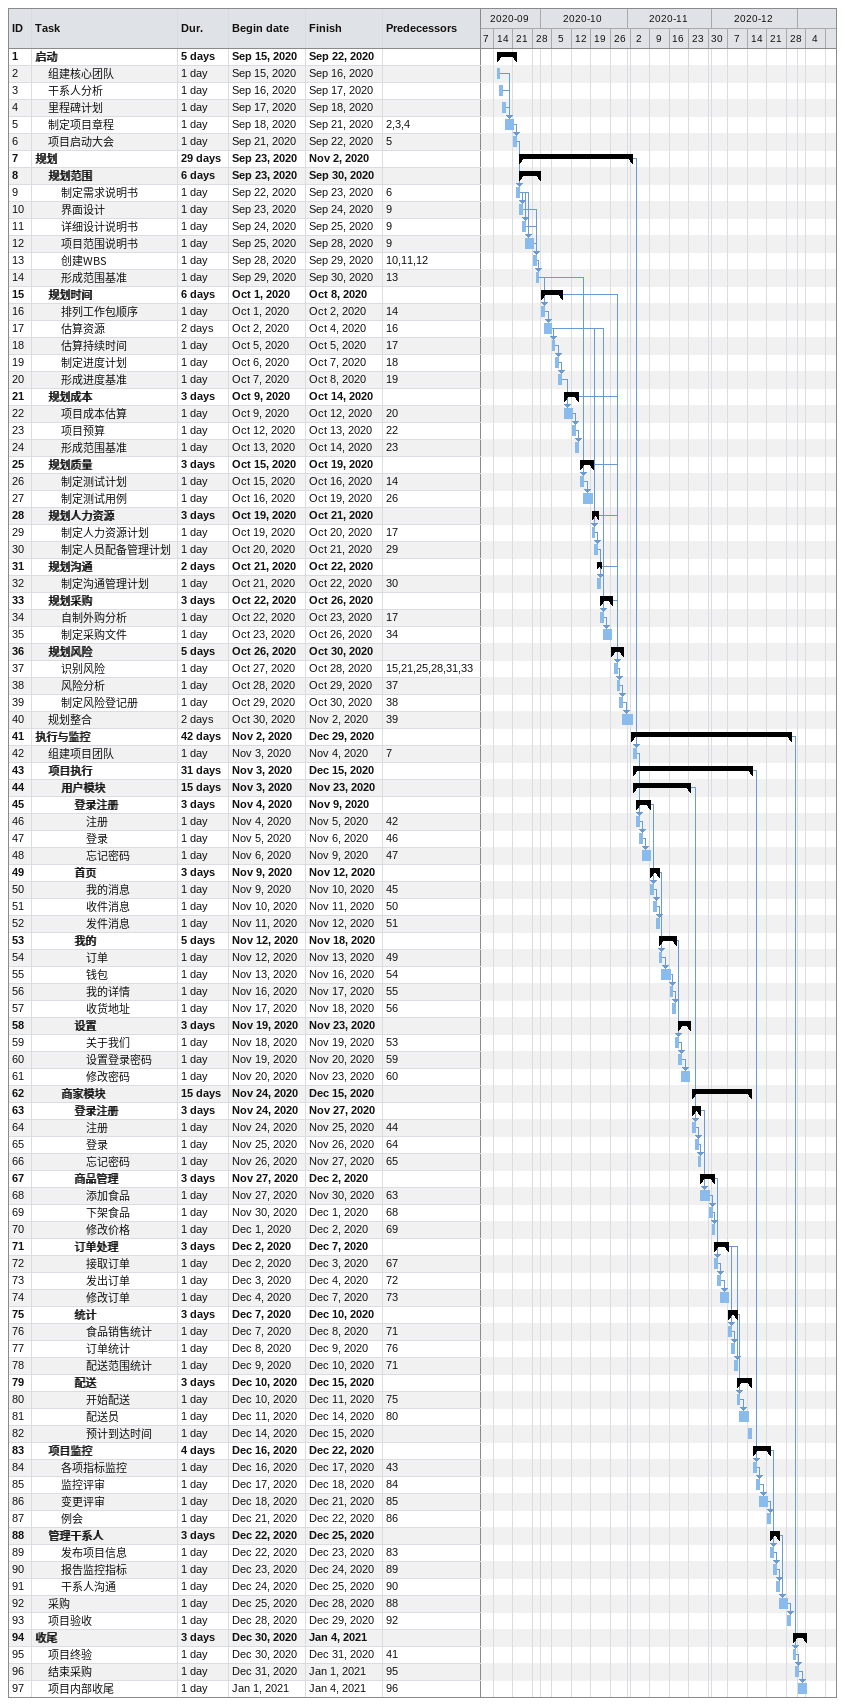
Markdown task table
| ID | Level | Task | Duration | Start | Finish | Predecessors |
|---|---|---|---|---|---|---|
| 1 | 1 | **启动** | 5d | 2020-09-15 | 2020-09-22 |  |
| 2 | 2 | 组建核心团队 | 1d | 2020-09-15 | 2020-09-16 |  |
| 3 | 2 | 干系人分析 | 1d | 2020-09-16 | 2020-09-17 |  |
| 4 | 2 | 里程碑计划 | 1d | 2020-09-17 | 2020-09-18 |  |
| 5 | 2 | 制定项目章程 | 1d | 2020-09-18 | 2020-09-21 | 2, 3, 4 |
| 6 | 2 | 项目启动大会 | 1d | 2020-09-21 | 2020-09-22 | 5 |
| 7 | 1 | **规划** | 29d | 2020-09-23 | 2020-11-02 |  |
| 8 | 2 | **规划范围** | 6d | 2020-09-23 | 2020-09-30 |  |
| 9 | 3 | 制定需求说明书 | 1d | 2020-09-22 | 2020-09-23 | 6 |
| 10 | 3 | 界面设计 | 1d | 2020-09-23 | 2020-09-24 | 9 |
| 11 | 3 | 详细设计说明书 | 1d | 2020-09-24 | 2020-09-25 | 9 |
| 12 | 3 | 项目范围说明书 | 1d | 2020-09-25 | 2020-09-28 | 9 |
| 13 | 3 | 创建WBS | 1d | 2020-09-28 | 2020-09-29 | 10, 11, 12 |
| 14 | 3 | 形成范围基准 | 1d | 2020-09-29 | 2020-09-30 | 13 |
| 15 | 2 | **规划时间** | 6d | 2020-10-01 | 2020-10-08 |  |
| 16 | 3 | 排列工作包顺序 | 1d | 2020-10-01 | 2020-10-02 | 14 |
| 17 | 3 | 估算资源 | 2d | 2020-10-02 | 2020-10-04 | 16 |
| 18 | 3 | 估算持续时间 | 1d | 2020-10-05 | 2020-10-05 | 17 |
| 19 | 3 | 制定进度计划 | 1d | 2020-10-06 | 2020-10-07 | 18 |
| 20 | 3 | 形成进度基准 | 1d | 2020-10-07 | 2020-10-08 | 19 |
| 21 | 2 | **规划成本** | 3d | 2020-10-09 | 2020-10-14 |  |
| 22 | 3 | 项目成本估算 | 1d | 2020-10-09 | 2020-10-12 | 20 |
| 23 | 3 | 项目预算 | 1d | 2020-10-12 | 2020-10-13 | 22 |
| 24 | 3 | 形成范围基准 | 1d | 2020-10-13 | 2020-10-14 | 23 |
| 25 | 2 | **规划质量** | 3d | 2020-10-15 | 2020-10-19 |  |
| 26 | 3 | 制定测试计划 | 1d | 2020-10-15 | 2020-10-16 | 14 |
| 27 | 3 | 制定测试用例 | 1d | 2020-10-16 | 2020-10-19 | 26 |
| 28 | 2 | **规划人力资源** | 3d | 2020-10-19 | 2020-10-21 |  |
| 29 | 3 | 制定人力资源计划 | 1d | 2020-10-19 | 2020-10-20 | 17 |
| 30 | 3 | 制定人员配备管理计划 | 1d | 2020-10-20 | 2020-10-21 | 29 |
| 31 | 2 | **规划沟通** | 2d | 2020-10-21 | 2020-10-22 |  |
| 32 | 3 | 制定沟通管理计划 | 1d | 2020-10-21 | 2020-10-22 | 30 |
| 33 | 2 | **规划采购** | 3d | 2020-10-22 | 2020-10-26 |  |
| 34 | 3 | 自制外购分析 | 1d | 2020-10-22 | 2020-10-23 | 17 |
| 35 | 3 | 制定采购文件 | 1d | 2020-10-23 | 2020-10-26 | 34 |
| 36 | 2 | **规划风险** | 5d | 2020-10-26 | 2020-10-30 |  |
| 37 | 3 | 识别风险 | 1d | 2020-10-27 | 2020-10-28 | 15, 21, 25, 28, 31, 33 |
| 38 | 3 | 风险分析 | 1d | 2020-10-28 | 2020-10-29 | 37 |
| 39 | 3 | 制定风险登记册 | 1d | 2020-10-29 | 2020-10-30 | 38 |
| 40 | 2 | 规划整合 | 2d | 2020-10-30 | 2020-11-02 | 39 |
| 41 | 1 | **执行与监控** | 42d | 2020-11-02 | 2020-12-29 |  |
| 42 | 2 | 组建项目团队 | 1d | 2020-11-03 | 2020-11-04 | 7 |
| 43 | 2 | **项目执行** | 31d | 2020-11-03 | 2020-12-15 |  |
| 44 | 3 | **用户模块** | 15d | 2020-11-03 | 2020-11-23 |  |
| 45 | 4 | **登录注册** | 3d | 2020-11-04 | 2020-11-09 |  |
| 46 | 5 | 注册 | 1d | 2020-11-04 | 2020-11-05 | 42 |
| 47 | 5 | 登录 | 1d | 2020-11-05 | 2020-11-06 | 46 |
| 48 | 5 | 忘记密码 | 1d | 2020-11-06 | 2020-11-09 | 47 |
| 49 | 4 | **首页** | 3d | 2020-11-09 | 2020-11-12 |  |
| 50 | 5 | 我的消息 | 1d | 2020-11-09 | 2020-11-10 | 45 |
| 51 | 5 | 收件消息 | 1d | 2020-11-10 | 2020-11-11 | 50 |
| 52 | 5 | 发件消息 | 1d | 2020-11-11 | 2020-11-12 | 51 |
| 53 | 4 | **我的** | 5d | 2020-11-12 | 2020-11-18 |  |
| 54 | 5 | 订单 | 1d | 2020-11-12 | 2020-11-13 | 49 |
| 55 | 5 | 钱包 | 1d | 2020-11-13 | 2020-11-16 | 54 |
| 56 | 5 | 我的详情 | 1d | 2020-11-16 | 2020-11-17 | 55 |
| 57 | 5 | 收货地址 | 1d | 2020-11-17 | 2020-11-18 | 56 |
| 58 | 4 | **设置** | 3d | 2020-11-19 | 2020-11-23 |  |
| 59 | 5 | 关于我们 | 1d | 2020-11-18 | 2020-11-19 | 53 |
| 60 | 5 | 设置登录密码 | 1d | 2020-11-19 | 2020-11-20 | 59 |
| 61 | 5 | 修改密码 | 1d | 2020-11-20 | 2020-11-23 | 60 |
| 62 | 3 | **商家模块** | 15d | 2020-11-24 | 2020-12-15 |  |
| 63 | 4 | **登录注册** | 3d | 2020-11-24 | 2020-11-27 |  |
| 64 | 5 | 注册 | 1d | 2020-11-24 | 2020-11-25 | 44 |
| 65 | 5 | 登录 | 1d | 2020-11-25 | 2020-11-26 | 64 |
| 66 | 5 | 忘记密码 | 1d | 2020-11-26 | 2020-11-27 | 65 |
| 67 | 4 | **商品管理** | 3d | 2020-11-27 | 2020-12-02 |  |
| 68 | 5 | 添加食品 | 1d | 2020-11-27 | 2020-11-30 | 63 |
| 69 | 5 | 下架食品 | 1d | 2020-11-30 | 2020-12-01 | 68 |
| 70 | 5 | 修改价格 | 1d | 2020-12-01 | 2020-12-02 | 69 |
| 71 | 4 | **订单处理** | 3d | 2020-12-02 | 2020-12-07 |  |
| 72 | 5 | 接取订单 | 1d | 2020-12-02 | 2020-12-03 | 67 |
| 73 | 5 | 发出订单 | 1d | 2020-12-03 | 2020-12-04 | 72 |
| 74 | 5 | 修改订单 | 1d | 2020-12-04 | 2020-12-07 | 73 |
| 75 | 4 | **统计** | 3d | 2020-12-07 | 2020-12-10 |  |
| 76 | 5 | 食品销售统计 | 1d | 2020-12-07 | 2020-12-08 | 71 |
| 77 | 5 | 订单统计 | 1d | 2020-12-08 | 2020-12-09 | 76 |
| 78 | 5 | 配送范围统计 | 1d | 2020-12-09 | 2020-12-10 | 71 |
| 79 | 4 | **配送** | 3d | 2020-12-10 | 2020-12-15 |  |
| 80 | 5 | 开始配送 | 1d | 2020-12-10 | 2020-12-11 | 75 |
| 81 | 5 | 配送员 | 1d | 2020-12-11 | 2020-12-14 | 80 |
| 82 | 5 | 预计到达时间 | 1d | 2020-12-14 | 2020-12-15 |  |
| 83 | 2 | **项目监控** | 4d | 2020-12-16 | 2020-12-22 |  |
| 84 | 3 | 各项指标监控 | 1d | 2020-12-16 | 2020-12-17 | 43 |
| 85 | 3 | 监控评审 | 1d | 2020-12-17 | 2020-12-18 | 84 |
| 86 | 3 | 变更评审 | 1d | 2020-12-18 | 2020-12-21 | 85 |
| 87 | 3 | 例会 | 1d | 2020-12-21 | 2020-12-22 | 86 |
| 88 | 2 | **管理干系人** | 3d | 2020-12-22 | 2020-12-25 |  |
| 89 | 3 | 发布项目信息 | 1d | 2020-12-22 | 2020-12-23 | 83 |
| 90 | 3 | 报告监控指标 | 1d | 2020-12-23 | 2020-12-24 | 89 |
| 91 | 3 | 干系人沟通 | 1d | 2020-12-24 | 2020-12-25 | 90 |
| 92 | 2 | 采购 | 1d | 2020-12-25 | 2020-12-28 | 88 |
| 93 | 2 | 项目验收 | 1d | 2020-12-28 | 2020-12-29 | 92 |
| 94 | 1 | **收尾** | 3d | 2020-12-30 | 2021-01-04 |  |
| 95 | 2 | 项目终验 | 1d | 2020-12-30 | 2020-12-31 | 41 |
| 96 | 2 | 结束采购 | 1d | 2020-12-31 | 2021-01-01 | 95 |
| 97 | 2 | 项目内部收尾 | 1d | 2021-01-01 | 2021-01-04 | 96 |
